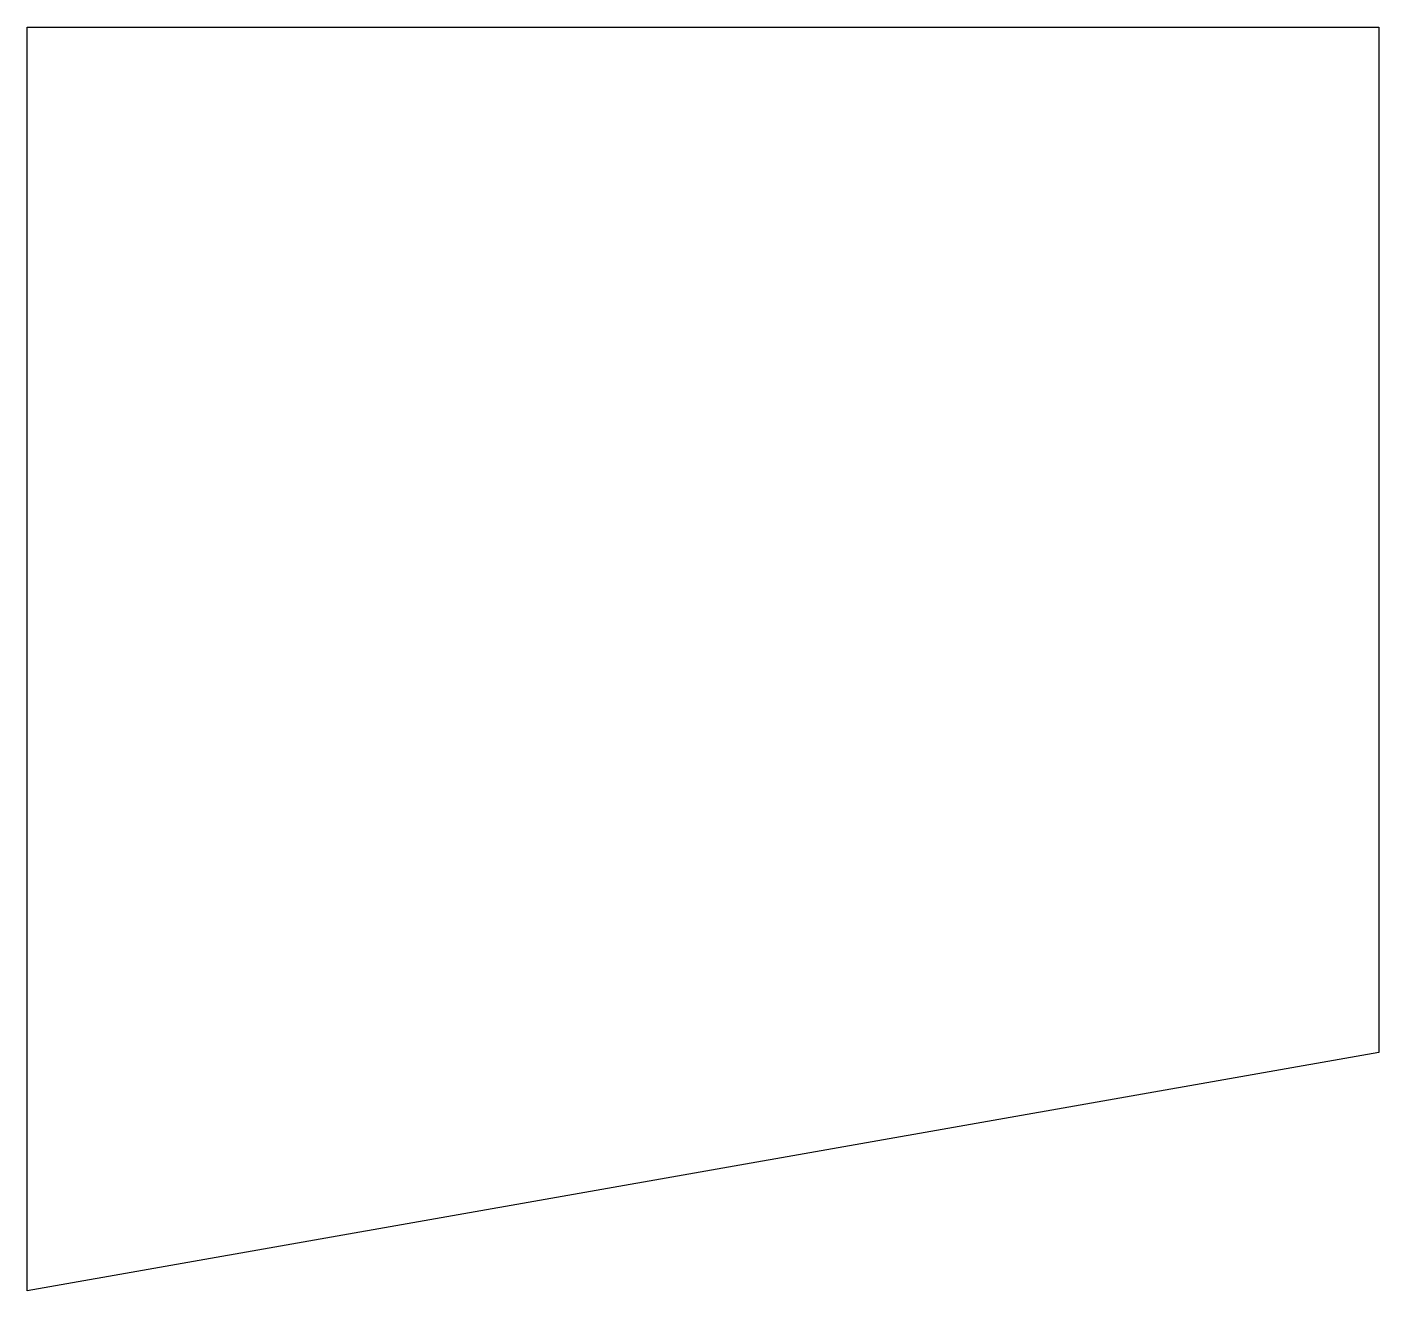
# Model space of a CAD drawing. Header units: millimetres. Extents: x 0 to 190, y 0 to 178.
import ezdxf

# ---------------------------------------------------------------- set-up
doc = ezdxf.new("R2010")
doc.units = ezdxf.units.MM

msp = doc.modelspace()

# ---------------------------------------------------------------- linework, layer by layer
msp.add_lwpolyline([(0, 177.59), (0, 177.59), (190, 177.59), (190, 33.49), (0, 0)], close=True)

doc.saveas('drawing.dxf')
